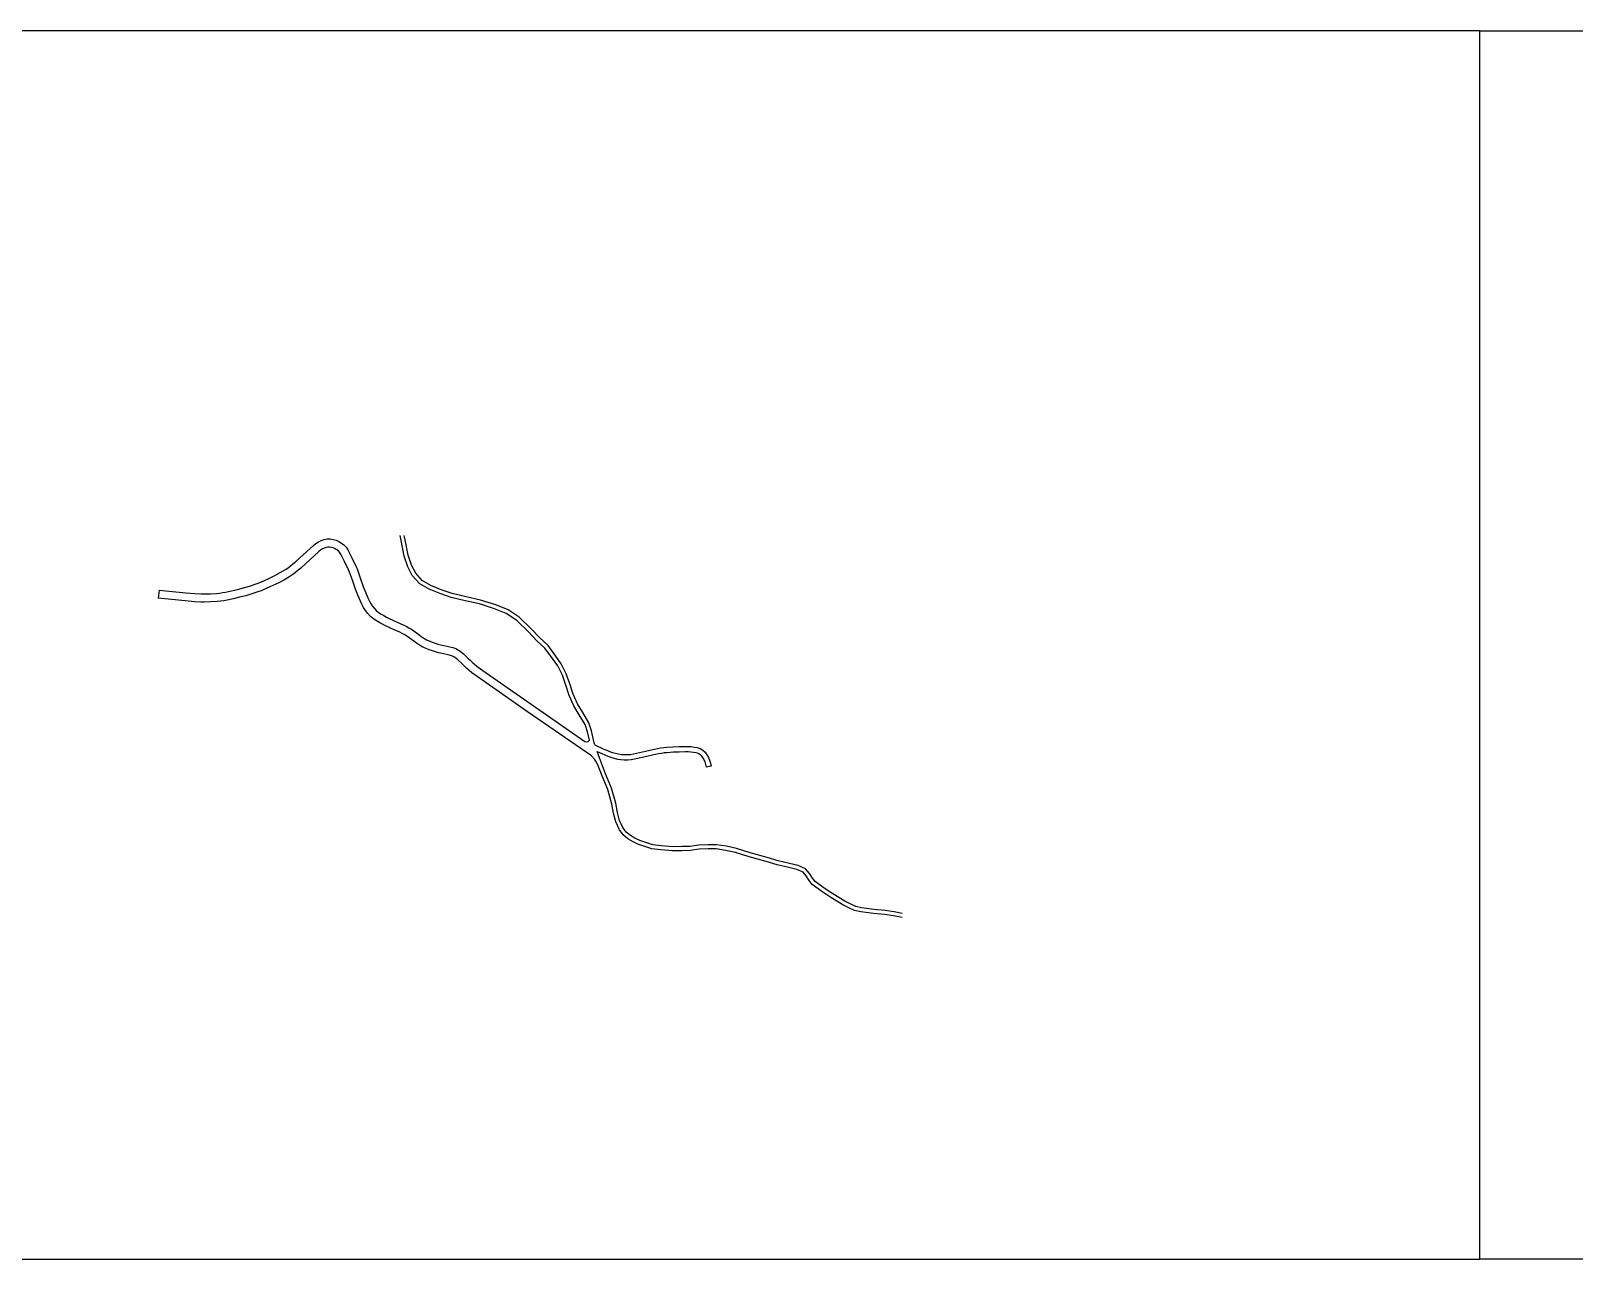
# Model space of a CAD drawing. Header units: metres. Extents: x -28000 to -24000, y -105000 to -102000.
# Drawn here: x -25508 to -24754, y -105000 to -104400 of the extents above; entities that cross this region are included whole.
import ezdxf

# ---------------------------------------------------------------- set-up
doc = ezdxf.new("R2010")
doc.units = ezdxf.units.M
doc.header["$LTSCALE"] = 2.5
doc.layers.add('図郭', color=7, linetype='Continuous')
doc.layers.add('道路', color=7, linetype='Continuous')

msp = doc.modelspace()

# ---------------------------------------------------------------- linework, layer by layer
at = {"layer": '図郭'}
for points in [[(-25600, -105000), (-24800, -105000), (-24800, -104400), (-25600, -104400)], [(-24800, -104400), (-24000, -104400), (-24000, -105000), (-24800, -105000)]]:
    msp.add_lwpolyline(points, close=True, dxfattribs=at)
at = {"layer": '道路'}
for points in [[(-25445.35, -104673.15), (-25432.29, -104674.51), (-25427.81, -104674.9), (-25424.81, -104675.06), (-25423.31, -104675.06), (-25420.31, -104674.98), (-25417.32, -104674.8), (-25415.83, -104674.63), (-25414.34, -104674.41), (-25412.87, -104674.13), (-25409.93, -104673.51), (-25407.01, -104672.83), (-25404.11, -104672.07), (-25401.24, -104671.21), (-25398.4, -104670.24), (-25396.99, -104669.73), (-25394.2, -104668.62), (-25391.47, -104667.39), (-25388.78, -104666.05), (-25386.14, -104664.62), (-25383.57, -104663.08), (-25382.31, -104662.26), (-25381.1, -104661.38), (-25379.93, -104660.43), (-25378.79, -104659.46), (-25376.57, -104657.45), (-25369.97, -104651.33), (-25368.81, -104650.38), (-25367.55, -104649.57), (-25366.19, -104648.92), (-25364.76, -104648.48), (-25363.29, -104648.18), (-25361.8, -104648.14), (-25360.32, -104648.4), (-25358.89, -104648.83), (-25357.51, -104649.43), (-25356.23, -104650.2), (-25355.02, -104651.09), (-25354, -104652.19), (-25353.2, -104653.45), (-25352.5, -104654.78), (-25351.86, -104656.14), (-25351.22, -104657.49), (-25349.17, -104661.49), (-25348.57, -104662.87), (-25348.03, -104664.27), (-25347.54, -104665.69), (-25347.07, -104667.11), (-25345.59, -104671.36), (-25344.53, -104674.17), (-25343.37, -104676.93), (-25342.73, -104678.29), (-25342.01, -104679.61), (-25341.19, -104680.87), (-25340.28, -104682.05), (-25339.25, -104683.14), (-25338.09, -104684.1), (-25336.82, -104684.89), (-25335.52, -104685.64), (-25334.21, -104686.37), (-25332.9, -104687.09), (-25328.79, -104688.93), (-25326.07, -104690.2), (-25324.72, -104690.86), (-25323.4, -104691.55), (-25322.11, -104692.33), (-25320.86, -104693.16), (-25318.44, -104694.93), (-25317.24, -104695.83), (-25316.01, -104696.68), (-25314.7, -104697.42), (-25313.33, -104698.01), (-25311.93, -104698.56), (-25310.52, -104699.07), (-25309.1, -104699.55), (-25307.65, -104699.96), (-25304.73, -104700.61), (-25303.25, -104700.89), (-25301.8, -104701.25), (-25300.4, -104701.79), (-25299.06, -104702.47), (-25297.81, -104703.29), (-25296.65, -104704.25), (-25294.52, -104706.36), (-25293.44, -104707.4), (-25292.35, -104708.43), (-25291.22, -104709.41), (-25290.05, -104710.35), (-25287.63, -104712.12), (-25263.03, -104729.3), (-25237.36, -104747.06), (-25236.42, -104747.26), (-25235.71, -104747.07), (-25235.32, -104746.76), (-25235.13, -104746.46), (-25235.99, -104742.45), (-25237.21, -104738.8), (-25240.07, -104734.07), (-25242.68, -104729.68), (-25244.96, -104724.71), (-25246.65, -104719.61), (-25248.26, -104714.81), (-25250.56, -104710.24), (-25253.11, -104706.6), (-25256.81, -104701.55), (-25260.76, -104697.9), (-25264.94, -104693.55), (-25270.63, -104688.02), (-25275.74, -104684.6), (-25281.45, -104682.35), (-25288.79, -104679.96), (-25295.79, -104678.4), (-25302.67, -104676.72), (-25307.68, -104675.05), (-25313.39, -104672.79), (-25318.04, -104670.08), (-25321.64, -104666.08), (-25323.83, -104661.74), (-25325.55, -104656.59), (-25327.02, -104648.98), (-25327.65, -104646.45)], [(-25232.47, -104748.71), (-25232.78, -104747.85), (-25234.06, -104741.92), (-25235.38, -104737.96), (-25238.35, -104733.05), (-25240.91, -104728.75), (-25243.1, -104723.97), (-25244.75, -104718.98), (-25246.41, -104714.04), (-25248.84, -104709.21), (-25251.48, -104705.43), (-25255.32, -104700.21), (-25259.36, -104696.47), (-25263.52, -104692.14), (-25269.36, -104686.46), (-25274.81, -104682.82), (-25280.78, -104680.46), (-25288.27, -104678.03), (-25295.34, -104676.45), (-25302.12, -104674.79), (-25307, -104673.17), (-25312.51, -104670.99), (-25316.77, -104668.51), (-25319.97, -104664.94), (-25321.98, -104660.97), (-25323.61, -104656.08), (-25325.07, -104648.55), (-25325.59, -104646.45)], [(-25082.23, -104833.16), (-25086.51, -104832.3), (-25090.88, -104831.69), (-25096.31, -104831.13), (-25100.04, -104830.64), (-25102.44, -104830.39), (-25105.57, -104829.63), (-25108.29, -104828.45), (-25111.26, -104826.95), (-25117.18, -104823.27), (-25121.62, -104820.35), (-25126.22, -104816.93), (-25127.78, -104815.02), (-25129.25, -104812.78), (-25130.73, -104811.04), (-25133.77, -104809.62), (-25137.73, -104808.76), (-25143.42, -104807.41), (-25148.78, -104805.8), (-25157.1, -104803.44), (-25163.7, -104801.41), (-25168.56, -104800.31), (-25173.1, -104799.62), (-25177.06, -104799.59), (-25181.52, -104799.81), (-25185.82, -104800.44), (-25189.95, -104800.5), (-25194.49, -104800.55), (-25200.27, -104800.1), (-25204.56, -104799.5), (-25208.6, -104798.23), (-25211.15, -104797.39), (-25213.79, -104796.22), (-25216.26, -104794.71), (-25218.56, -104792.8), (-25220.44, -104790.23), (-25222.23, -104786.33), (-25223.28, -104782.19), (-25224.16, -104777.72), (-25226.18, -104770.6), (-25229.03, -104763.65), (-25231, -104758.47), (-25231.9, -104756.78), (-25232.58, -104755.72), (-25234.08, -104754.2), (-25265.32, -104732.58), (-25289.95, -104715.37), (-25292.48, -104713.53), (-25293.78, -104712.49), (-25295.03, -104711.4), (-25296.2, -104710.3), (-25297.32, -104709.22), (-25299.34, -104707.21), (-25300.18, -104706.52), (-25301.07, -104705.94), (-25302.03, -104705.45), (-25303, -104705.08), (-25304.1, -104704.8), (-25305.53, -104704.53), (-25308.64, -104703.84), (-25310.28, -104703.37), (-25311.83, -104702.85), (-25313.34, -104702.3), (-25314.85, -104701.71), (-25316.49, -104701), (-25318.13, -104700.08), (-25319.58, -104699.08), (-25320.83, -104698.14), (-25323.15, -104696.44), (-25324.25, -104695.71), (-25325.36, -104695.04), (-25326.54, -104694.42), (-25327.8, -104693.8), (-25330.45, -104692.57), (-25334.68, -104690.68), (-25336.16, -104689.87), (-25337.49, -104689.12), (-25338.87, -104688.32), (-25340.43, -104687.35), (-25341.99, -104686.07), (-25343.33, -104684.65), (-25344.46, -104683.18), (-25345.45, -104681.65), (-25346.29, -104680.11), (-25347.02, -104678.56), (-25348.24, -104675.65), (-25349.35, -104672.73), (-25350.86, -104668.4), (-25351.33, -104666.97), (-25351.79, -104665.65), (-25352.27, -104664.39), (-25352.79, -104663.2), (-25354.8, -104659.26), (-25355.48, -104657.85), (-25356.08, -104656.56), (-25356.66, -104655.46), (-25357.18, -104654.64), (-25357.7, -104654.08), (-25358.44, -104653.53), (-25359.35, -104652.99), (-25360.27, -104652.59), (-25361.25, -104652.3), (-25362.09, -104652.15), (-25362.83, -104652.17), (-25363.77, -104652.36), (-25364.73, -104652.66), (-25365.59, -104653.07), (-25366.46, -104653.63), (-25367.35, -104654.35), (-25373.87, -104660.4), (-25376.15, -104662.47), (-25377.38, -104663.51), (-25378.67, -104664.55), (-25380.05, -104665.55), (-25381.45, -104666.47), (-25384.16, -104668.09), (-25386.93, -104669.6), (-25389.76, -104671), (-25392.64, -104672.3), (-25395.56, -104673.46), (-25397.06, -104674.02), (-25400.02, -104675.02), (-25403.03, -104675.92), (-25406.05, -104676.71), (-25409.06, -104677.42), (-25412.09, -104678.06), (-25413.68, -104678.36), (-25415.31, -104678.6), (-25416.98, -104678.78), (-25420.14, -104678.98), (-25423.26, -104679.06), (-25424.92, -104679.06), (-25428.09, -104678.89), (-25432.67, -104678.49), (-25445.76, -104677.13)], [(-25445.35, -104673.15), (-25445.76, -104677.13)], [(-25232.47, -104748.71), (-25228.03, -104750.81), (-25226.66, -104751.42), (-25225.27, -104751.99), (-25223.86, -104752.49), (-25222.42, -104752.92), (-25220.95, -104753.24), (-25219.47, -104753.45), (-25217.98, -104753.57), (-25216.48, -104753.57), (-25214.98, -104753.44), (-25213.5, -104753.18), (-25207.66, -104751.81), (-25204.74, -104751.14), (-25201.8, -104750.56), (-25200.32, -104750.31), (-25198.83, -104750.11), (-25197.34, -104749.95), (-25194.35, -104749.73), (-25191.35, -104749.61), (-25188.35, -104749.56), (-25186.85, -104749.58), (-25185.35, -104749.66), (-25183.86, -104749.84), (-25182.39, -104750.13), (-25180.98, -104750.62), (-25179.68, -104751.38), (-25178.58, -104752.39), (-25177.7, -104753.6), (-25176.96, -104754.9), (-25176.39, -104756.29), (-25175.99, -104757.74), (-25175.68, -104759.2)], [(-25231.26, -104752.05), (-25229.07, -104753.08), (-25227.64, -104753.72), (-25226.17, -104754.32), (-25224.63, -104754.87), (-25223.04, -104755.34), (-25221.4, -104755.7), (-25219.74, -104755.94), (-25218.07, -104756.07), (-25216.37, -104756.07), (-25214.66, -104755.92), (-25213, -104755.63), (-25207.1, -104754.25), (-25204.22, -104753.59), (-25201.35, -104753.02), (-25199.94, -104752.78), (-25198.52, -104752.59), (-25197.11, -104752.44), (-25194.21, -104752.23), (-25191.28, -104752.11), (-25188.35, -104752.06), (-25186.93, -104752.08), (-25185.57, -104752.15), (-25184.26, -104752.31), (-25183.05, -104752.55), (-25182.02, -104752.91), (-25181.18, -104753.4), (-25180.46, -104754.06), (-25179.8, -104754.96), (-25179.21, -104756), (-25178.76, -104757.11), (-25178.42, -104758.33), (-25178.13, -104759.72)], [(-25082.23, -104831.12), (-25086.17, -104830.33), (-25090.64, -104829.71), (-25096.07, -104829.14), (-25099.81, -104828.65), (-25102.1, -104828.41), (-25104.94, -104827.72), (-25107.44, -104826.64), (-25110.27, -104825.2), (-25116.1, -104821.59), (-25120.47, -104818.71), (-25124.83, -104815.48), (-25126.16, -104813.84), (-25127.65, -104811.59), (-25129.48, -104809.41), (-25133.13, -104807.71), (-25137.29, -104806.81), (-25142.9, -104805.47), (-25148.22, -104803.88), (-25156.54, -104801.52), (-25163.18, -104799.48), (-25168.19, -104798.34), (-25172.94, -104797.62), (-25177.11, -104797.59), (-25181.72, -104797.82), (-25185.98, -104798.45), (-25189.98, -104798.5), (-25194.43, -104798.55), (-25200.05, -104798.12), (-25204.12, -104797.54), (-25207.99, -104796.33), (-25210.43, -104795.52), (-25212.86, -104794.44), (-25215.09, -104793.08), (-25217.09, -104791.42), (-25218.71, -104789.21), (-25220.34, -104785.66), (-25221.33, -104781.75), (-25222.21, -104777.26), (-25224.29, -104769.95), (-25227.17, -104762.91), (-25230.16, -104755.08), (-25231.26, -104752.05)], [(-25175.68, -104759.2), (-25178.13, -104759.72)]]:
    msp.add_lwpolyline(points, dxfattribs=at)

doc.saveas('drawing.dxf')
